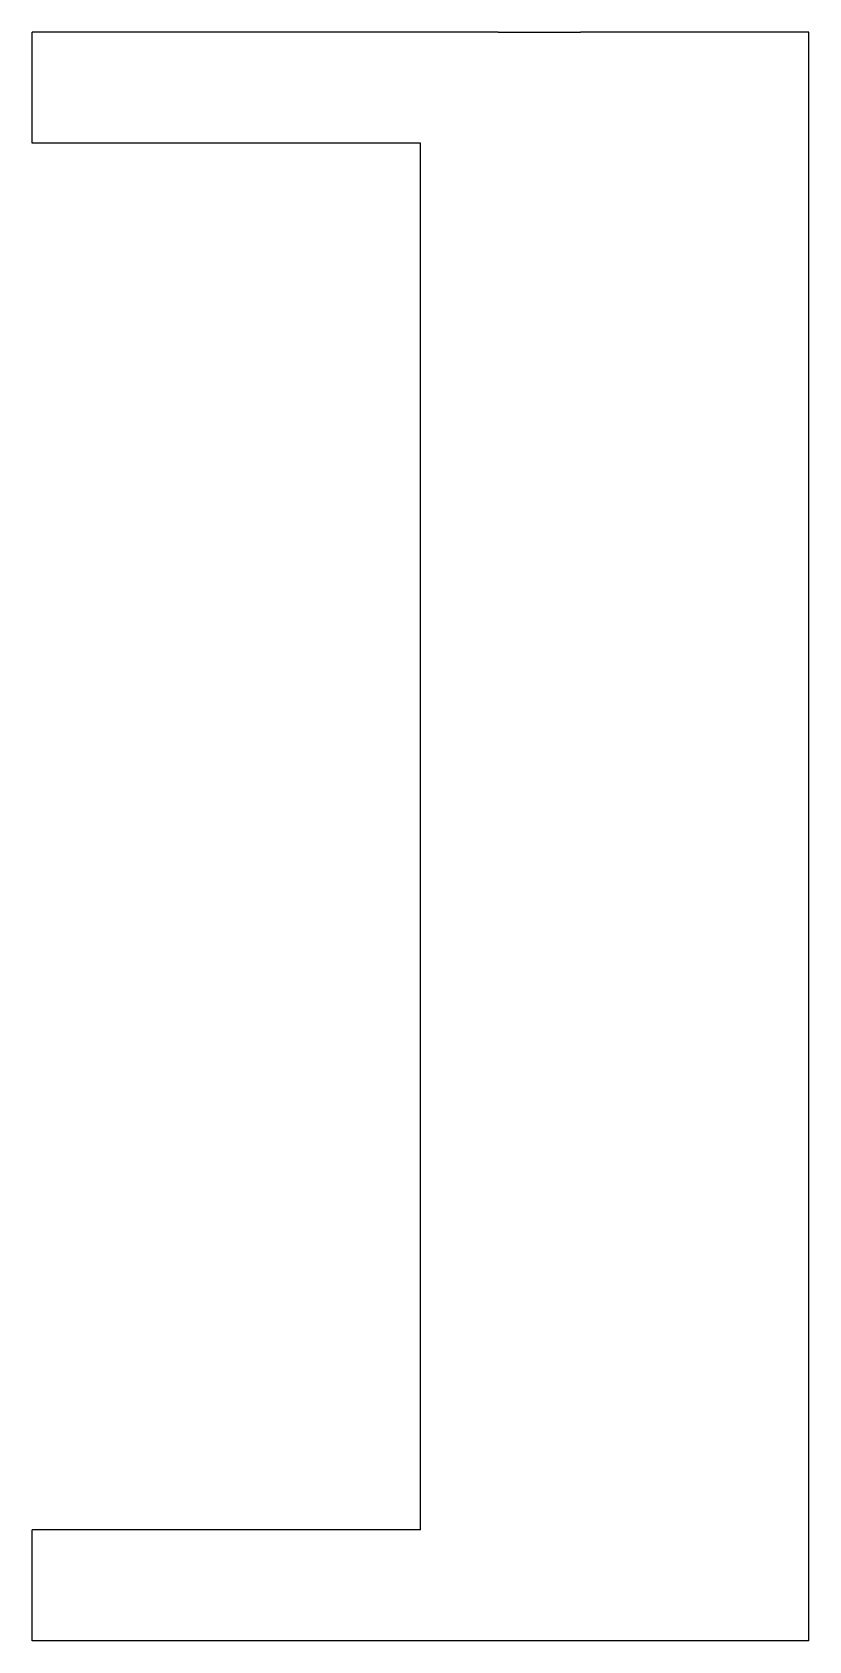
# Model space of a CAD drawing. Header units: metres. Extents: x 0 to 28, y -58 to 0.
import ezdxf

# ---------------------------------------------------------------- set-up
doc = ezdxf.new("R2010")
doc.units = ezdxf.units.M

msp = doc.modelspace()

# ---------------------------------------------------------------- linework, layer by layer
for points in [[(0, -4), (0, -3.92), (0, -3.84), (0, -3.76), (0, -3.68), (0, -3.6), (0, -3.52), (0, -3.44), (0, -3.36), (0, -3.28), (0, -3.2), (0, -3.12), (0, -3.04), (0, -2.96), (0, -2.88), (0, -2.8), (0, -2.72), (0, -2.64), (0, -2.56), (0, -2.48), (0, -2.4), (0, -2.32), (0, -2.24), (0, -2.16), (0, -2.08), (0, -2), (0, -1.92), (0, -1.84), (0, -1.76), (0, -1.68), (0, -1.6), (0, -1.52), (0, -1.44), (0, -1.36), (0, -1.28), (0, -1.2), (0, -1.12), (0, -1.04), (0, -0.96), (0, -0.88), (0, -0.8), (0, -0.72), (0, -0.64), (0, -0.56), (0, -0.48), (0, -0.4), (0, -0.32), (0, -0.24), (0, -0.16), (0, -0.08), (0, 0)], [(5, 0), (4.843, 0), (4.686, 0), (4.53, 0), (4.374, 0), (4.219, 0), (4.064, 0), (3.91, 0), (3.758, 0), (3.607, 0), (3.456, 0), (3.307, 0), (3.162, 0), (3.017, 0), (2.872, 0), (2.732, 0), (2.595, 0), (2.458, 0), (2.322, 0), (2.194, 0), (2.065, 0), (1.937, 0), (1.816, 0), (1.699, 0), (1.582, 0), (1.464, 0), (1.36, 0), (1.255, 0), (1.151, 0), (1.052, 0), (0.961, 0), (0.87, 0), (0.779, 0), (0.701, 0), (0.625, 0), (0.549, 0), (0.478, 0), (0.418, 0), (0.358, 0), (0.298, 0), (0.25, 0), (0.206, 0), (0.163, 0), (0.122, 0), (0.095, 0), (0.069, 0), (0.043, 0), (0.026, 0), (0.018, 0), (0.009, 0), (0, 0)], [(16.804, 0), (16.568, 0), (16.332, 0), (16.096, 0), (15.86, 0), (15.623, 0), (15.387, 0), (15.151, 0), (14.915, 0), (14.679, 0), (14.443, 0), (14.207, 0), (13.971, 0), (13.735, 0), (13.499, 0), (13.263, 0), (13.027, 0), (12.791, 0), (12.554, 0), (12.318, 0), (12.082, 0), (11.846, 0), (11.61, 0), (11.374, 0), (11.138, 0), (10.902, 0), (10.666, 0), (10.43, 0), (10.194, 0), (9.958, 0), (9.722, 0), (9.485, 0), (9.249, 0), (9.013, 0), (8.777, 0), (8.541, 0), (8.305, 0), (8.069, 0), (7.833, 0), (7.597, 0), (7.361, 0), (7.125, 0), (6.889, 0), (6.653, 0), (6.416, 0), (6.18, 0), (5.944, 0), (5.708, 0), (5.472, 0), (5.236, 0), (5, 0)], [(16.804, 0), (16.865, 0), (16.926, 0), (16.986, 0), (17.047, 0), (17.108, 0), (17.169, 0), (17.23, 0), (17.29, 0), (17.351, 0), (17.412, 0), (17.472, 0), (17.533, 0), (17.593, 0), (17.654, 0), (17.714, 0), (17.775, 0), (17.835, 0), (17.896, 0), (17.956, 0), (18.016, 0), (18.076, 0), (18.136, 0), (18.196, 0), (18.256, 0), (18.316, 0), (18.375, 0), (18.435, 0), (18.494, 0), (18.554, 0), (18.613, 0), (18.672, 0), (18.732, 0), (18.79, 0), (18.849, 0), (18.908, 0), (18.967, 0), (19.025, 0), (19.084, 0), (19.142, 0), (19.2, 0), (19.258, 0), (19.316, 0), (19.374, 0), (19.431, 0), (19.488, 0), (19.546, 0), (19.603, 0), (19.659, 0), (19.716, 0), (19.773, 0)], [(28, 0), (27.984, 0), (27.967, 0), (27.951, 0), (27.921, 0), (27.872, 0), (27.824, 0), (27.775, 0), (27.7, 0), (27.62, 0), (27.54, 0), (27.452, 0), (27.342, 0), (27.233, 0), (27.123, 0), (26.994, 0), (26.856, 0), (26.719, 0), (26.578, 0), (26.416, 0), (26.254, 0), (26.091, 0), (25.917, 0), (25.733, 0), (25.549, 0), (25.364, 0), (25.162, 0), (24.96, 0), (24.757, 0), (24.549, 0), (24.332, 0), (24.115, 0), (23.899, 0), (23.673, 0), (23.446, 0), (23.22, 0), (22.991, 0), (22.759, 0), (22.526, 0), (22.293, 0), (22.06, 0), (21.826, 0), (21.592, 0), (21.359, 0), (21.128, 0), (20.898, 0), (20.667, 0), (20.441, 0), (20.219, 0), (19.996, 0), (19.773, 0)], [(28, -58), (28, -56.84), (28, -55.68), (28, -54.52), (28, -53.36), (28, -52.2), (28, -51.04), (28, -49.88), (28, -48.72), (28, -47.56), (28, -46.4), (28, -45.24), (28, -44.08), (28, -42.92), (28, -41.76), (28, -40.6), (28, -39.44), (28, -38.28), (28, -37.12), (28, -35.96), (28, -34.8), (28, -33.64), (28, -32.48), (28, -31.32), (28, -30.16), (28, -29), (28, -27.84), (28, -26.68), (28, -25.52), (28, -24.36), (28, -23.2), (28, -22.04), (28, -20.88), (28, -19.72), (28, -18.56), (28, -17.4), (28, -16.24), (28, -15.08), (28, -13.92), (28, -12.76), (28, -11.6), (28, -10.44), (28, -9.28), (28, -8.12), (28, -6.96), (28, -5.8), (28, -4.64), (28, -3.48), (28, -2.32), (28, -1.16), (28, 0)], [(5, -4), (4.843, -4), (4.686, -4), (4.53, -4), (4.374, -4), (4.219, -4), (4.064, -4), (3.91, -4), (3.758, -4), (3.607, -4), (3.456, -4), (3.307, -4), (3.162, -4), (3.017, -4), (2.872, -4), (2.732, -4), (2.595, -4), (2.458, -4), (2.322, -4), (2.194, -4), (2.065, -4), (1.937, -4), (1.816, -4), (1.699, -4), (1.582, -4), (1.464, -4), (1.36, -4), (1.255, -4), (1.151, -4), (1.052, -4), (0.961, -4), (0.87, -4), (0.779, -4), (0.701, -4), (0.625, -4), (0.549, -4), (0.478, -4), (0.418, -4), (0.358, -4), (0.298, -4), (0.25, -4), (0.206, -4), (0.163, -4), (0.122, -4), (0.095, -4), (0.069, -4), (0.043, -4), (0.026, -4), (0.018, -4), (0.009, -4), (0, -4)], [(14, -4), (13.82, -4), (13.64, -4), (13.46, -4), (13.28, -4), (13.1, -4), (12.92, -4), (12.74, -4), (12.56, -4), (12.38, -4), (12.2, -4), (12.02, -4), (11.84, -4), (11.66, -4), (11.48, -4), (11.3, -4), (11.12, -4), (10.94, -4), (10.76, -4), (10.58, -4), (10.4, -4), (10.22, -4), (10.04, -4), (9.86, -4), (9.68, -4), (9.5, -4), (9.32, -4), (9.14, -4), (8.96, -4), (8.78, -4), (8.6, -4), (8.42, -4), (8.24, -4), (8.06, -4), (7.88, -4), (7.7, -4), (7.52, -4), (7.34, -4), (7.16, -4), (6.98, -4), (6.8, -4), (6.62, -4), (6.44, -4), (6.26, -4), (6.08, -4), (5.9, -4), (5.72, -4), (5.54, -4), (5.36, -4), (5.18, -4), (5, -4)], [(14, -54), (14, -53), (14, -52), (14, -51), (14, -50), (14, -49), (14, -48), (14, -47), (14, -46), (14, -45), (14, -44), (14, -43), (14, -42), (14, -41), (14, -40), (14, -39), (14, -38), (14, -37), (14, -36), (14, -35), (14, -34), (14, -33), (14, -32), (14, -31), (14, -30), (14, -29), (14, -28), (14, -27), (14, -26), (14, -25), (14, -24), (14, -23), (14, -22), (14, -21), (14, -20), (14, -19), (14, -18), (14, -17), (14, -16), (14, -15), (14, -14), (14, -13), (14, -12), (14, -11), (14, -10), (14, -9), (14, -8), (14, -7), (14, -6), (14, -5), (14, -4)], [(0, -58), (0, -57.92), (0, -57.84), (0, -57.76), (0, -57.68), (0, -57.6), (0, -57.52), (0, -57.44), (0, -57.36), (0, -57.28), (0, -57.2), (0, -57.12), (0, -57.04), (0, -56.96), (0, -56.88), (0, -56.8), (0, -56.72), (0, -56.64), (0, -56.56), (0, -56.48), (0, -56.4), (0, -56.32), (0, -56.24), (0, -56.16), (0, -56.08), (0, -56), (0, -55.92), (0, -55.84), (0, -55.76), (0, -55.68), (0, -55.6), (0, -55.52), (0, -55.44), (0, -55.36), (0, -55.28), (0, -55.2), (0, -55.12), (0, -55.04), (0, -54.96), (0, -54.88), (0, -54.8), (0, -54.72), (0, -54.64), (0, -54.56), (0, -54.48), (0, -54.4), (0, -54.32), (0, -54.24), (0, -54.16), (0, -54.08), (0, -54)], [(5, -54), (4.843, -54), (4.686, -54), (4.53, -54), (4.374, -54), (4.219, -54), (4.064, -54), (3.91, -54), (3.758, -54), (3.607, -54), (3.456, -54), (3.307, -54), (3.162, -54), (3.017, -54), (2.872, -54), (2.732, -54), (2.595, -54), (2.458, -54), (2.322, -54), (2.194, -54), (2.065, -54), (1.937, -54), (1.816, -54), (1.699, -54), (1.582, -54), (1.464, -54), (1.36, -54), (1.255, -54), (1.151, -54), (1.052, -54), (0.961, -54), (0.87, -54), (0.779, -54), (0.701, -54), (0.625, -54), (0.549, -54), (0.478, -54), (0.418, -54), (0.358, -54), (0.298, -54), (0.25, -54), (0.206, -54), (0.163, -54), (0.122, -54), (0.095, -54), (0.069, -54), (0.043, -54), (0.026, -54), (0.018, -54), (0.009, -54), (0, -54)], [(14, -54), (13.82, -54), (13.64, -54), (13.46, -54), (13.28, -54), (13.1, -54), (12.92, -54), (12.74, -54), (12.56, -54), (12.38, -54), (12.2, -54), (12.02, -54), (11.84, -54), (11.66, -54), (11.48, -54), (11.3, -54), (11.12, -54), (10.94, -54), (10.76, -54), (10.58, -54), (10.4, -54), (10.22, -54), (10.04, -54), (9.86, -54), (9.68, -54), (9.5, -54), (9.32, -54), (9.14, -54), (8.96, -54), (8.78, -54), (8.6, -54), (8.42, -54), (8.24, -54), (8.06, -54), (7.88, -54), (7.7, -54), (7.52, -54), (7.34, -54), (7.16, -54), (6.98, -54), (6.8, -54), (6.62, -54), (6.44, -54), (6.26, -54), (6.08, -54), (5.9, -54), (5.72, -54), (5.54, -54), (5.36, -54), (5.18, -54), (5, -54)], [(5, -58), (4.843, -58), (4.686, -58), (4.53, -58), (4.374, -58), (4.219, -58), (4.064, -58), (3.91, -58), (3.758, -58), (3.607, -58), (3.456, -58), (3.307, -58), (3.162, -58), (3.017, -58), (2.872, -58), (2.732, -58), (2.595, -58), (2.458, -58), (2.322, -58), (2.194, -58), (2.065, -58), (1.937, -58), (1.816, -58), (1.699, -58), (1.582, -58), (1.464, -58), (1.36, -58), (1.255, -58), (1.151, -58), (1.052, -58), (0.961, -58), (0.87, -58), (0.779, -58), (0.701, -58), (0.625, -58), (0.549, -58), (0.478, -58), (0.418, -58), (0.358, -58), (0.298, -58), (0.25, -58), (0.206, -58), (0.163, -58), (0.122, -58), (0.095, -58), (0.069, -58), (0.043, -58), (0.026, -58), (0.018, -58), (0.009, -58), (0, -58)], [(16.804, -58), (16.568, -58), (16.332, -58), (16.096, -58), (15.86, -58), (15.623, -58), (15.387, -58), (15.151, -58), (14.915, -58), (14.679, -58), (14.443, -58), (14.207, -58), (13.971, -58), (13.735, -58), (13.499, -58), (13.263, -58), (13.027, -58), (12.791, -58), (12.554, -58), (12.318, -58), (12.082, -58), (11.846, -58), (11.61, -58), (11.374, -58), (11.138, -58), (10.902, -58), (10.666, -58), (10.43, -58), (10.194, -58), (9.958, -58), (9.722, -58), (9.485, -58), (9.249, -58), (9.013, -58), (8.777, -58), (8.541, -58), (8.305, -58), (8.069, -58), (7.833, -58), (7.597, -58), (7.361, -58), (7.125, -58), (6.889, -58), (6.653, -58), (6.416, -58), (6.18, -58), (5.944, -58), (5.708, -58), (5.472, -58), (5.236, -58), (5, -58)], [(19.773, -58), (19.716, -58), (19.659, -58), (19.603, -58), (19.546, -58), (19.488, -58), (19.431, -58), (19.374, -58), (19.316, -58), (19.258, -58), (19.2, -58), (19.142, -58), (19.084, -58), (19.025, -58), (18.967, -58), (18.908, -58), (18.849, -58), (18.79, -58), (18.732, -58), (18.672, -58), (18.613, -58), (18.554, -58), (18.494, -58), (18.435, -58), (18.375, -58), (18.316, -58), (18.256, -58), (18.196, -58), (18.136, -58), (18.076, -58), (18.016, -58), (17.956, -58), (17.896, -58), (17.835, -58), (17.775, -58), (17.714, -58), (17.654, -58), (17.593, -58), (17.533, -58), (17.472, -58), (17.412, -58), (17.351, -58), (17.29, -58), (17.23, -58), (17.169, -58), (17.108, -58), (17.047, -58), (16.986, -58), (16.926, -58), (16.865, -58), (16.804, -58)], [(28, -58), (27.984, -58), (27.967, -58), (27.951, -58), (27.921, -58), (27.872, -58), (27.824, -58), (27.775, -58), (27.7, -58), (27.62, -58), (27.54, -58), (27.452, -58), (27.342, -58), (27.233, -58), (27.123, -58), (26.994, -58), (26.856, -58), (26.719, -58), (26.578, -58), (26.416, -58), (26.254, -58), (26.091, -58), (25.917, -58), (25.733, -58), (25.549, -58), (25.364, -58), (25.162, -58), (24.96, -58), (24.757, -58), (24.549, -58), (24.332, -58), (24.115, -58), (23.899, -58), (23.673, -58), (23.446, -58), (23.22, -58), (22.991, -58), (22.759, -58), (22.526, -58), (22.293, -58), (22.06, -58), (21.826, -58), (21.592, -58), (21.359, -58), (21.128, -58), (20.898, -58), (20.667, -58), (20.441, -58), (20.219, -58), (19.996, -58), (19.773, -58)]]:
    msp.add_lwpolyline(points)

doc.saveas('drawing.dxf')
